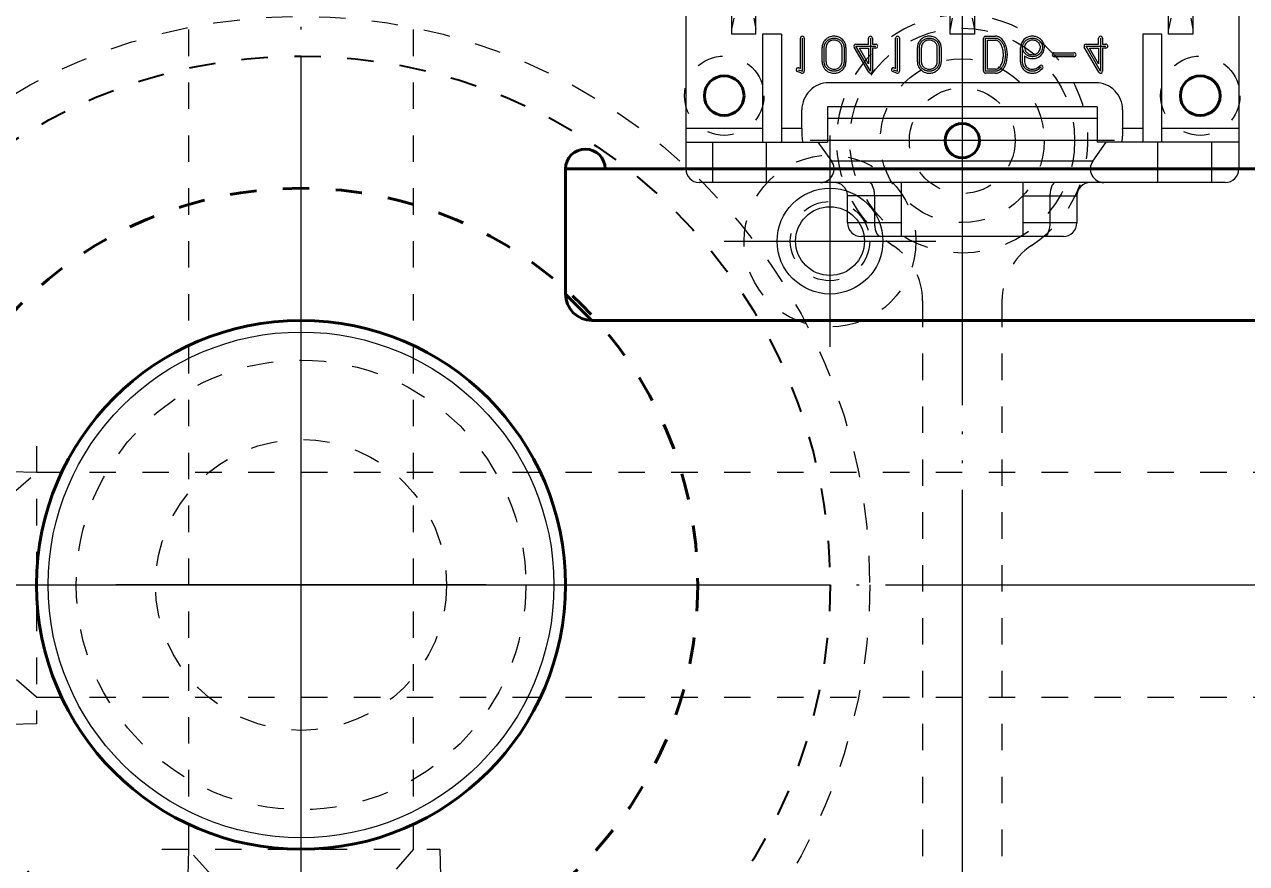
# Model space of a CAD drawing. Extents: x -178 to 604, y -587 to 345.
# Drawn here: x 344.54 to 390.75, y -100.54 to -68.81 of the extents above; entities that cross this region are included whole.
import ezdxf

# ---------------------------------------------------------------- set-up
doc = ezdxf.new("R2010")
doc.units = 0
doc.header["$MEASUREMENT"] = 0
for name, pattern in [('BORDER', [22, 20, -1, 0, -1]), ('DIVIDE', [23, 20, -1, 0, -1, 0, -1]), ('PHANTOM', [35, 30, -1, 1, -1, 1, -1]), ('STITCH', [2, 1, -1])]:
    doc.linetypes.add(name, pattern=pattern)
for name, color, linetype in [('1', 7, 'Continuous'), ('11', 7, 'Continuous'), ('12', 7, 'Continuous'), ('15', 7, 'Continuous'), ('20', 7, 'Continuous'), ('3', 7, 'Continuous'), ('4', 7, 'Continuous'), ('5', 7, 'Continuous'), ('寸法線', 7, 'Continuous')]:
    doc.layers.add(name, color=color, linetype=linetype)
doc.styles.get("Standard").update_dxf_attribs({"font": 'txt', "bigfont": 'extfont'})
doc.dimstyles.new('VELDIM1', dxfattribs={"dimtxt": 2.69875, "dimasz": 3.000166, "dimexe": 0.5, "dimexo": 0.0625, "dimgap": 0.09, "dimtad": 0, "dimdec": 3, "dimdsep": 46, "dimtxsty": 'Standard', "dimcen": 0.09, "dimdle": 2, "dimadec": 0, "dimazin": 0, "dimtfac": 1, "dimtdec": 4, "dimtofl": 0, "dimtmove": 0, "dimatfit": 3, "dimfxl": 1, "dimtolj": 1, "dimtzin": 0, "dimarcsym": 0})

# ---------------------------------------------------------------- blocks, each defined once
blk = doc.blocks.new('CLUMP82')
at = {"layer": '11', "color": 5, "linetype": 'PHANTOM', "lineweight": 5}
for p, q in [((375, -81), (375, -73)), ((371, -77), (379, -77))]:
    blk.add_line(p, q, dxfattribs=at)
at = {"layer": '11', "linetype": 'STITCH', "lineweight": 5}
blk.add_circle((375, -77), 3.25, dxfattribs=at)
at = {"layer": '11', "color": 1, "lineweight": 13}
blk.add_circle((375, -77), 2, dxfattribs=at)
blk = doc.blocks.new('CLUMP83')
at = {"layer": '11', "color": 5, "linetype": 'PHANTOM', "lineweight": 5}
for p, q in [((375, -80), (375, -74)), ((372, -77), (378, -77))]:
    blk.add_line(p, q, dxfattribs=at)
at = {"layer": '11', "color": 1, "linetype": 'STITCH', "lineweight": 13}
blk.add_circle((375, -77), 1.5, dxfattribs=at)
at = {"layer": '11', "color": 5, "lineweight": 5}
blk.add_circle((375, -77), 1.3, dxfattribs=at)
blk = doc.blocks.new('CLUMP85')
at = {"layer": '11', "color": 5, "linetype": 'PHANTOM', "lineweight": 5}
for p, q in [((355, -97), (355, -83)), ((362, -90), (348, -90))]:
    blk.add_line(p, q, dxfattribs=at)
at = {"layer": '11', "linetype": 'STITCH', "lineweight": 5}
blk.add_circle((355, -90), 8.5, dxfattribs=at)
at = {"layer": '11', "linetype": 'STITCH', "lineweight": 13}
blk.add_circle((355, -90), 5.5, dxfattribs=at)
blk = doc.blocks.new('CLUMP87')
at = {"layer": '12', "linetype": 'STITCH', "lineweight": 13}
for p, q in [((349.5, -110), (349.75, -100)), ((349.75, -100), (360.25, -100)), ((359.25, -100), (350.5, -110)), ((350.75, -100), (350.5, -110)), ((359.5, -110), (350.75, -100)), ((359.5, -110), (359.25, -100)), ((360.25, -100), (360.5, -110)), ((350.5, -110), (349.5, -110)), ((360.5, -110), (359.5, -110))]:
    blk.add_line(p, q, dxfattribs=at)
blk = doc.blocks.new('CLUMP86')
at = {"layer": '12', "linetype": 'STITCH', "lineweight": 13}
blk.add_blockref('CLUMP87', (0, 0), dxfattribs=at)
blk = doc.blocks.new('CLUMP89')
at = {"layer": '12', "linetype": 'STITCH', "lineweight": 13}
for p, q in [((335, -85.5), (335, -84.5)), ((335, -84.5), (345, -84.75)), ((345, -84.75), (345, -95.25)), ((345, -94.25), (335, -85.5)), ((345, -85.75), (335, -85.5)), ((335, -94.5), (345, -85.75)), ((335, -94.5), (345, -94.25)), ((335, -95.5), (335, -94.5)), ((345, -95.25), (335, -95.5))]:
    blk.add_line(p, q, dxfattribs=at)
blk = doc.blocks.new('CLUMP88')
at = {"layer": '12', "linetype": 'STITCH', "lineweight": 13}
blk.add_blockref('CLUMP89', (0, 0), dxfattribs=at)
blk = doc.blocks.new('CLUMP95')
at = {"layer": '3', "color": 5, "linetype": 'BORDER', "lineweight": 5}
for p, q in [((374.781, -70.241), (374.781, -70.225)), ((375.531, -70.225), (375.531, -70.241)), ((374.782, -70.256), (374.781, -70.241)), ((374.784, -70.272), (374.782, -70.256)), ((374.787, -70.289), (374.784, -70.272)), ((374.791, -70.305), (374.787, -70.289)), ((374.795, -70.321), (374.791, -70.305)), ((374.801, -70.338), (374.795, -70.321)), ((374.807, -70.354), (374.801, -70.338)), ((374.815, -70.37), (374.807, -70.354)), ((374.823, -70.386), (374.815, -70.37)), ((374.832, -70.401), (374.823, -70.386)), ((374.842, -70.417), (374.832, -70.401)), ((374.853, -70.431), (374.842, -70.417)), ((374.865, -70.446), (374.853, -70.431)), ((374.877, -70.459), (374.865, -70.446)), ((374.891, -70.472), (374.877, -70.459)), ((374.905, -70.485), (374.891, -70.472)), ((374.92, -70.497), (374.905, -70.485)), ((374.935, -70.508), (374.92, -70.497)), ((374.951, -70.518), (374.935, -70.508)), ((374.967, -70.527), (374.951, -70.518)), ((374.984, -70.536), (374.967, -70.527)), ((375.001, -70.544), (374.984, -70.536)), ((375.018, -70.55), (375.001, -70.544)), ((375.035, -70.556), (375.018, -70.55)), ((375.053, -70.561), (375.035, -70.556)), ((375.07, -70.566), (375.053, -70.561)), ((375.088, -70.569), (375.07, -70.566)), ((375.105, -70.572), (375.088, -70.569)), ((375.122, -70.574), (375.105, -70.572)), ((375.139, -70.575), (375.122, -70.574)), ((375.156, -70.575), (375.139, -70.575)), ((375.173, -70.575), (375.156, -70.575)), ((375.19, -70.574), (375.173, -70.575)), ((375.207, -70.572), (375.19, -70.574)), ((375.224, -70.569), (375.207, -70.572)), ((375.242, -70.566), (375.224, -70.569)), ((375.259, -70.561), (375.242, -70.566)), ((375.277, -70.556), (375.259, -70.561)), ((375.294, -70.55), (375.277, -70.556)), ((375.311, -70.544), (375.294, -70.55)), ((375.328, -70.536), (375.311, -70.544)), ((375.345, -70.527), (375.328, -70.536)), ((375.361, -70.518), (375.345, -70.527)), ((375.377, -70.508), (375.361, -70.518)), ((375.392, -70.497), (375.377, -70.508)), ((375.407, -70.485), (375.392, -70.497)), ((375.421, -70.472), (375.407, -70.485)), ((375.434, -70.459), (375.421, -70.472)), ((375.447, -70.446), (375.434, -70.459)), ((375.459, -70.431), (375.447, -70.446)), ((375.47, -70.417), (375.459, -70.431)), ((375.48, -70.401), (375.47, -70.417)), ((375.489, -70.386), (375.48, -70.401)), ((375.497, -70.37), (375.489, -70.386)), ((375.505, -70.354), (375.497, -70.37)), ((375.511, -70.338), (375.505, -70.354)), ((375.516, -70.321), (375.511, -70.338)), ((375.521, -70.305), (375.516, -70.321)), ((375.525, -70.289), (375.521, -70.305)), ((375.527, -70.272), (375.525, -70.289)), ((375.529, -70.256), (375.527, -70.272)), ((375.531, -70.241), (375.529, -70.256))]:
    blk.add_line(p, q, dxfattribs=at)
blk = doc.blocks.new('CLUMP96')
at = {"layer": '3', "color": 5, "linetype": 'BORDER', "lineweight": 5}
for p, q in [((374.781, -69.659), (374.782, -69.644)), ((374.781, -69.675), (374.781, -69.659)), ((374.782, -69.644), (374.784, -69.628)), ((374.784, -69.628), (374.787, -69.611)), ((374.787, -69.611), (374.791, -69.595)), ((374.791, -69.595), (374.795, -69.579)), ((374.795, -69.579), (374.801, -69.562)), ((374.801, -69.562), (374.807, -69.546)), ((374.807, -69.546), (374.815, -69.53)), ((374.815, -69.53), (374.823, -69.514)), ((374.823, -69.514), (374.832, -69.499)), ((374.832, -69.499), (374.842, -69.483)), ((374.842, -69.483), (374.853, -69.469)), ((374.853, -69.469), (374.865, -69.454)), ((374.865, -69.454), (374.877, -69.441)), ((374.877, -69.441), (374.891, -69.428)), ((374.891, -69.428), (374.905, -69.415)), ((374.905, -69.415), (374.92, -69.403)), ((374.92, -69.403), (374.935, -69.392)), ((374.935, -69.392), (374.951, -69.382)), ((374.951, -69.382), (374.967, -69.373)), ((374.967, -69.373), (374.984, -69.364)), ((374.984, -69.364), (375.001, -69.356)), ((375.001, -69.356), (375.018, -69.35)), ((375.018, -69.35), (375.035, -69.344)), ((375.035, -69.344), (375.053, -69.339)), ((375.053, -69.339), (375.07, -69.334)), ((375.07, -69.334), (375.088, -69.331)), ((375.088, -69.331), (375.105, -69.328)), ((375.105, -69.328), (375.122, -69.326)), ((375.122, -69.326), (375.139, -69.325)), ((375.139, -69.325), (375.156, -69.325)), ((375.156, -69.325), (375.173, -69.325)), ((375.173, -69.325), (375.19, -69.326)), ((375.19, -69.326), (375.207, -69.328)), ((375.207, -69.328), (375.224, -69.331)), ((375.224, -69.331), (375.242, -69.334)), ((375.242, -69.334), (375.259, -69.339)), ((375.259, -69.339), (375.277, -69.344)), ((375.277, -69.344), (375.294, -69.35)), ((375.294, -69.35), (375.311, -69.356)), ((375.311, -69.356), (375.328, -69.364)), ((375.328, -69.364), (375.345, -69.373)), ((375.345, -69.373), (375.361, -69.382)), ((375.361, -69.382), (375.377, -69.392)), ((375.377, -69.392), (375.392, -69.403)), ((375.392, -69.403), (375.407, -69.415)), ((375.407, -69.415), (375.421, -69.428)), ((375.421, -69.428), (375.434, -69.441)), ((375.434, -69.441), (375.447, -69.454)), ((375.447, -69.454), (375.459, -69.469)), ((375.459, -69.469), (375.47, -69.483)), ((375.47, -69.483), (375.48, -69.499)), ((375.48, -69.499), (375.489, -69.514)), ((375.489, -69.514), (375.497, -69.53)), ((375.497, -69.53), (375.505, -69.546)), ((375.505, -69.546), (375.511, -69.562)), ((375.511, -69.562), (375.516, -69.579)), ((375.516, -69.579), (375.521, -69.595)), ((375.521, -69.595), (375.525, -69.611)), ((375.525, -69.611), (375.527, -69.628)), ((375.527, -69.628), (375.529, -69.644)), ((375.529, -69.644), (375.531, -69.659)), ((375.531, -69.659), (375.531, -69.675))]:
    blk.add_line(p, q, dxfattribs=at)
blk = doc.blocks.new('CLUMP97')
at = {"layer": '3', "color": 5, "linetype": 'BORDER', "lineweight": 5}
for p, q in [((378.381, -69.659), (378.382, -69.644)), ((378.381, -69.675), (378.381, -69.659)), ((378.382, -69.644), (378.384, -69.628)), ((378.384, -69.628), (378.387, -69.611)), ((378.387, -69.611), (378.391, -69.595)), ((378.391, -69.595), (378.395, -69.579)), ((378.395, -69.579), (378.401, -69.562)), ((378.401, -69.562), (378.407, -69.546)), ((378.407, -69.546), (378.415, -69.53)), ((378.415, -69.53), (378.423, -69.514)), ((378.423, -69.514), (378.432, -69.499)), ((378.432, -69.499), (378.442, -69.483)), ((378.442, -69.483), (378.453, -69.469)), ((378.453, -69.469), (378.465, -69.454)), ((378.465, -69.454), (378.477, -69.441)), ((378.477, -69.441), (378.491, -69.428)), ((378.491, -69.428), (378.505, -69.415)), ((378.505, -69.415), (378.52, -69.403)), ((378.52, -69.403), (378.535, -69.392)), ((378.535, -69.392), (378.551, -69.382)), ((378.551, -69.382), (378.567, -69.373)), ((378.567, -69.373), (378.584, -69.364)), ((378.584, -69.364), (378.601, -69.356)), ((378.601, -69.356), (378.618, -69.35)), ((378.618, -69.35), (378.635, -69.344)), ((378.635, -69.344), (378.653, -69.339)), ((378.653, -69.339), (378.67, -69.334)), ((378.67, -69.334), (378.688, -69.331)), ((378.688, -69.331), (378.705, -69.328)), ((378.705, -69.328), (378.722, -69.326)), ((378.722, -69.326), (378.739, -69.325)), ((378.739, -69.325), (378.756, -69.325)), ((378.756, -69.325), (378.773, -69.325)), ((378.773, -69.325), (378.79, -69.326)), ((378.79, -69.326), (378.807, -69.328)), ((378.807, -69.328), (378.824, -69.331)), ((378.824, -69.331), (378.842, -69.334)), ((378.842, -69.334), (378.859, -69.339)), ((378.859, -69.339), (378.877, -69.344)), ((378.877, -69.344), (378.894, -69.35)), ((378.894, -69.35), (378.911, -69.356)), ((378.911, -69.356), (378.928, -69.364)), ((378.928, -69.364), (378.945, -69.373)), ((378.945, -69.373), (378.961, -69.382)), ((378.961, -69.382), (378.977, -69.392)), ((378.977, -69.392), (378.992, -69.403)), ((378.992, -69.403), (379.007, -69.415)), ((379.007, -69.415), (379.021, -69.428)), ((379.021, -69.428), (379.034, -69.441)), ((379.034, -69.441), (379.047, -69.454)), ((379.047, -69.454), (379.059, -69.469)), ((379.059, -69.469), (379.07, -69.483)), ((379.07, -69.483), (379.08, -69.499)), ((379.08, -69.499), (379.089, -69.514)), ((379.089, -69.514), (379.097, -69.53)), ((379.097, -69.53), (379.105, -69.546)), ((379.105, -69.546), (379.111, -69.562)), ((379.111, -69.562), (379.116, -69.579)), ((379.116, -69.579), (379.121, -69.595)), ((379.121, -69.595), (379.125, -69.611)), ((379.125, -69.611), (379.127, -69.628)), ((379.127, -69.628), (379.129, -69.644)), ((379.129, -69.644), (379.131, -69.659)), ((379.131, -69.659), (379.131, -69.675))]:
    blk.add_line(p, q, dxfattribs=at)
blk = doc.blocks.new('CLUMP98')
at = {"layer": '3', "color": 5, "linetype": 'BORDER', "lineweight": 5}
for p, q in [((378.381, -70.241), (378.381, -70.225)), ((379.131, -70.225), (379.131, -70.241)), ((378.382, -70.256), (378.381, -70.241)), ((378.384, -70.272), (378.382, -70.256)), ((378.387, -70.289), (378.384, -70.272)), ((378.391, -70.305), (378.387, -70.289)), ((378.395, -70.321), (378.391, -70.305)), ((378.401, -70.338), (378.395, -70.321)), ((378.407, -70.354), (378.401, -70.338)), ((378.415, -70.37), (378.407, -70.354)), ((378.423, -70.386), (378.415, -70.37)), ((378.432, -70.401), (378.423, -70.386)), ((378.442, -70.417), (378.432, -70.401)), ((378.453, -70.431), (378.442, -70.417)), ((378.465, -70.446), (378.453, -70.431)), ((378.477, -70.459), (378.465, -70.446)), ((378.491, -70.472), (378.477, -70.459)), ((378.505, -70.485), (378.491, -70.472)), ((378.52, -70.497), (378.505, -70.485)), ((378.535, -70.508), (378.52, -70.497)), ((378.551, -70.518), (378.535, -70.508)), ((378.567, -70.527), (378.551, -70.518)), ((378.584, -70.536), (378.567, -70.527)), ((378.601, -70.544), (378.584, -70.536)), ((378.618, -70.55), (378.601, -70.544)), ((378.635, -70.556), (378.618, -70.55)), ((378.653, -70.561), (378.635, -70.556)), ((378.67, -70.566), (378.653, -70.561)), ((378.688, -70.569), (378.67, -70.566)), ((378.705, -70.572), (378.688, -70.569)), ((378.722, -70.574), (378.705, -70.572)), ((378.739, -70.575), (378.722, -70.574)), ((378.756, -70.575), (378.739, -70.575)), ((378.773, -70.575), (378.756, -70.575)), ((378.79, -70.574), (378.773, -70.575)), ((378.807, -70.572), (378.79, -70.574)), ((378.824, -70.569), (378.807, -70.572)), ((378.842, -70.566), (378.824, -70.569)), ((378.859, -70.561), (378.842, -70.566)), ((378.877, -70.556), (378.859, -70.561)), ((378.894, -70.55), (378.877, -70.556)), ((378.911, -70.544), (378.894, -70.55)), ((378.928, -70.536), (378.911, -70.544)), ((378.945, -70.527), (378.928, -70.536)), ((378.961, -70.518), (378.945, -70.527)), ((378.977, -70.508), (378.961, -70.518)), ((378.992, -70.497), (378.977, -70.508)), ((379.007, -70.485), (378.992, -70.497)), ((379.021, -70.472), (379.007, -70.485)), ((379.034, -70.459), (379.021, -70.472)), ((379.047, -70.446), (379.034, -70.459)), ((379.059, -70.431), (379.047, -70.446)), ((379.07, -70.417), (379.059, -70.431)), ((379.08, -70.401), (379.07, -70.417)), ((379.089, -70.386), (379.08, -70.401)), ((379.097, -70.37), (379.089, -70.386)), ((379.105, -70.354), (379.097, -70.37)), ((379.111, -70.338), (379.105, -70.354)), ((379.116, -70.321), (379.111, -70.338)), ((379.121, -70.305), (379.116, -70.321)), ((379.125, -70.289), (379.121, -70.305)), ((379.127, -70.272), (379.125, -70.289)), ((379.129, -70.256), (379.127, -70.272)), ((379.131, -70.241), (379.129, -70.256))]:
    blk.add_line(p, q, dxfattribs=at)
blk = doc.blocks.new('CLUMP94')
at = {"layer": '3', "lineweight": 5}
for p, q in [((373.879, -70.468), (373.879, -69.325)), ((374.029, -69.325), (374.029, -70.575)), ((374.704, -70.225), (374.704, -69.675)), ((374.854, -70.225), (374.854, -69.675)), ((375.454, -70.225), (375.454, -69.675)), ((375.604, -69.675), (375.604, -70.225)), ((376.464, -70.613), (375.914, -69.663)), ((375.979, -69.55), (376.454, -69.55)), ((376.109, -69.7), (376.454, -69.7)), ((376.454, -70.296), (376.109, -69.7)), ((376.454, -69.55), (376.454, -69.325)), ((376.454, -69.7), (376.454, -70.296)), ((376.604, -69.325), (376.604, -69.55)), ((376.604, -69.55), (376.729, -69.55)), ((376.604, -69.7), (376.604, -70.575)), ((376.729, -69.7), (376.604, -69.7)), ((377.479, -70.468), (377.479, -69.325)), ((377.629, -69.325), (377.629, -70.575)), ((378.304, -70.225), (378.304, -69.675)), ((378.454, -70.225), (378.454, -69.675)), ((379.054, -70.225), (379.054, -69.675)), ((379.204, -69.675), (379.204, -70.225)), ((373.928, -70.645), (373.768, -70.587)), ((373.819, -70.446), (373.879, -70.468)), ((377.528, -70.645), (377.368, -70.587)), ((377.419, -70.446), (377.479, -70.468))]:
    blk.add_line(p, q, dxfattribs=at)
at = {"layer": '3', "color": 5, "linetype": 'BORDER', "lineweight": 5}
for p, q in [((373.954, -70.575), (373.954, -69.325)), ((374.781, -70.225), (374.781, -69.675)), ((375.531, -69.675), (375.531, -70.225)), ((375.979, -69.625), (376.729, -69.625)), ((376.529, -70.575), (375.979, -69.625)), ((376.529, -69.325), (376.529, -70.575)), ((377.554, -70.575), (377.554, -69.325)), ((378.381, -70.225), (378.381, -69.675)), ((379.131, -69.675), (379.131, -70.225)), ((373.794, -70.517), (373.954, -70.575)), ((377.394, -70.517), (377.554, -70.575))]:
    blk.add_line(p, q, dxfattribs=at)
at = {"layer": '3', "lineweight": 5}
for centre, radius, start, end in [((373.954, -69.325), 0.075, 0, 180), ((375.151, -69.715), 0.465, 106.0644, 123.5308), ((375.154, -69.725), 0.475, 89.1232, 106.0639), ((375.154, -69.724), 0.474, 72.1857, 89.1232), ((375.158, -69.709), 0.459, 45.4853, 72.1859), ((376.529, -69.325), 0.075, 0, 180), ((377.554, -69.325), 0.075, 0, 180), ((378.751, -69.715), 0.465, 106.0644, 123.5308), ((378.754, -69.725), 0.475, 89.1232, 106.0639), ((378.754, -69.724), 0.474, 72.1857, 89.1232), ((378.758, -69.709), 0.459, 45.4853, 72.1859), ((375.105, -69.675), 0.402, 160.5815, 180), ((375.122, -69.681), 0.42, 141.5739, 160.5815), ((375.135, -69.691), 0.436, 123.5308, 141.5743), ((375.106, -69.675), 0.252, 160.4411, 180), ((375.122, -69.681), 0.27, 141.5357, 160.4411), ((375.135, -69.691), 0.286, 123.5108, 141.5362), ((375.151, -69.715), 0.315, 106.338, 123.5108), ((375.15, -69.714), 0.313, 93.5822, 106.3381), ((375.152, -69.737), 0.337, 81.2845, 93.5822), ((375.153, -69.733), 0.332, 68.8105, 81.2844), ((375.166, -69.699), 0.296, 55.5965, 68.8105), ((375.171, -69.691), 0.287, 28.6834, 55.5965), ((375.201, -69.675), 0.253, 359.9999, 28.6834), ((375.189, -69.679), 0.415, 17.401, 45.4853), ((375.198, -69.676), 0.406, 8.7159, 17.4012), ((375.202, -69.675), 0.402, 359.9996, 8.7159), ((375.979, -69.625), 0.075, 90, 210.0686), ((376.729, -69.625), 0.075, 270, 90), ((378.705, -69.675), 0.402, 160.5815, 180), ((378.722, -69.681), 0.42, 141.5739, 160.5815), ((378.735, -69.691), 0.436, 123.5308, 141.5743), ((378.706, -69.675), 0.252, 160.4411, 180), ((378.722, -69.681), 0.27, 141.5357, 160.4411), ((378.735, -69.691), 0.286, 123.5108, 141.5362), ((378.751, -69.715), 0.315, 106.338, 123.5108), ((378.75, -69.714), 0.313, 93.5822, 106.3381), ((378.752, -69.737), 0.337, 81.2845, 93.5822), ((378.753, -69.733), 0.332, 68.8105, 81.2844), ((378.766, -69.699), 0.296, 55.5965, 68.8105), ((378.771, -69.691), 0.287, 28.6834, 55.5965), ((378.801, -69.675), 0.253, 359.9999, 28.6834), ((378.789, -69.679), 0.415, 17.401, 45.4853), ((378.798, -69.676), 0.406, 8.7159, 17.4012), ((378.802, -69.675), 0.402, 359.9996, 8.7159), ((375.105, -70.225), 0.402, 179.9999, 188.7313), ((375.106, -70.225), 0.253, 179.9999, 208.6834), ((375.202, -70.225), 0.252, 340.4366, 0), ((375.202, -70.225), 0.402, 340.5799, 0), ((378.705, -70.225), 0.402, 179.9999, 188.7313), ((378.706, -70.225), 0.253, 179.9999, 208.6834), ((378.802, -70.225), 0.252, 340.4366, 0), ((378.802, -70.225), 0.402, 340.5799, 0), ((373.794, -70.517), 0.075, 70, 250), ((373.954, -70.575), 0.075, 250, 0), ((375.109, -70.224), 0.406, 188.7313, 197.4012), ((375.119, -70.221), 0.415, 197.401, 225.4852), ((375.149, -70.191), 0.459, 225.4852, 252.1859), ((375.136, -70.209), 0.287, 208.6834, 235.5965), ((375.142, -70.201), 0.296, 235.5966, 248.8105), ((375.153, -70.176), 0.474, 252.1858, 269.1241), ((375.155, -70.167), 0.332, 248.8105, 261.2844), ((375.155, -70.163), 0.337, 261.2844, 273.5846), ((375.153, -70.175), 0.475, 269.1241, 286.0639), ((375.157, -70.186), 0.313, 273.5846, 286.3381), ((375.156, -70.185), 0.315, 286.339, 303.5118), ((375.156, -70.185), 0.465, 286.0634, 303.5313), ((375.172, -70.209), 0.286, 303.5118, 321.5362), ((375.185, -70.219), 0.27, 321.5365, 340.4366), ((375.172, -70.209), 0.436, 303.5313, 321.5743), ((375.185, -70.219), 0.42, 321.5747, 340.5799), ((376.529, -70.575), 0.075, 210.0686, 0), ((377.394, -70.517), 0.075, 70, 250), ((377.554, -70.575), 0.075, 250, 0), ((378.709, -70.224), 0.406, 188.7313, 197.4012), ((378.719, -70.221), 0.415, 197.401, 225.4852), ((378.749, -70.191), 0.459, 225.4852, 252.1859), ((378.736, -70.209), 0.287, 208.6834, 235.5965), ((378.742, -70.201), 0.296, 235.5966, 248.8105), ((378.753, -70.176), 0.474, 252.1858, 269.1241), ((378.755, -70.167), 0.332, 248.8105, 261.2844), ((378.755, -70.163), 0.337, 261.2844, 273.5846), ((378.753, -70.175), 0.475, 269.1241, 286.0639), ((378.757, -70.186), 0.313, 273.5846, 286.3381), ((378.756, -70.185), 0.315, 286.339, 303.5118), ((378.756, -70.185), 0.465, 286.0634, 303.5313), ((378.772, -70.209), 0.286, 303.5118, 321.5362), ((378.785, -70.219), 0.27, 321.5365, 340.4366), ((378.772, -70.209), 0.436, 303.5313, 321.5743), ((378.785, -70.219), 0.42, 321.5747, 340.5799)]:
    blk.add_arc(centre, radius, start, end, dxfattribs=at)
at = {"layer": '3', "color": 5, "linetype": 'BORDER', "lineweight": 5}
for name in ['CLUMP96', 'CLUMP97', 'CLUMP95', 'CLUMP98']:
    blk.add_blockref(name, (0, 0), dxfattribs=at)
blk = doc.blocks.new('*D865')
at = {"color": 0}
for p, q in [((297.167, -134), (271.587, -134)), ((324.333, -134), (297.167, -134)), ((351.5, -134), (324.333, -134))]:
    blk.add_line(p, q, dxfattribs=at)
blk.add_text('134', height=2.6987, dxfattribs=at).set_placement((265.183, -135.111))
blk = doc.blocks.new('CLUMP489')
at = {"layer": '3', "color": 5, "linetype": 'BORDER', "lineweight": 5}
for p, q in [((381.256, -69.325), (381.273, -69.326)), ((381.273, -69.326), (381.29, -69.328)), ((381.29, -69.328), (381.307, -69.331)), ((381.307, -69.331), (381.324, -69.335)), ((381.324, -69.335), (381.342, -69.342)), ((381.342, -69.342), (381.359, -69.349)), ((381.359, -69.349), (381.377, -69.358)), ((381.377, -69.358), (381.394, -69.369)), ((381.394, -69.369), (381.411, -69.381)), ((381.411, -69.381), (381.428, -69.395)), ((381.428, -69.395), (381.445, -69.41)), ((381.445, -69.41), (381.461, -69.427)), ((381.461, -69.427), (381.477, -69.445)), ((381.477, -69.445), (381.492, -69.465)), ((381.492, -69.465), (381.507, -69.486)), ((381.507, -69.486), (381.521, -69.508)), ((381.521, -69.508), (381.534, -69.532)), ((381.534, -69.532), (381.547, -69.556)), ((381.547, -69.556), (381.559, -69.582)), ((381.559, -69.582), (381.57, -69.608)), ((381.57, -69.608), (381.58, -69.635)), ((381.58, -69.635), (381.589, -69.663)), ((381.589, -69.663), (381.597, -69.691)), ((381.597, -69.691), (381.605, -69.72)), ((381.605, -69.72), (381.611, -69.749)), ((381.611, -69.749), (381.616, -69.778)), ((381.597, -70.209), (381.589, -70.237)), ((381.605, -70.18), (381.597, -70.209)), ((381.611, -70.151), (381.605, -70.18)), ((381.616, -70.122), (381.611, -70.151)), ((381.616, -69.778), (381.621, -69.807)), ((381.621, -70.093), (381.616, -70.122)), ((381.621, -69.807), (381.625, -69.836)), ((381.625, -70.064), (381.621, -70.093)), ((381.625, -69.836), (381.627, -69.865)), ((381.627, -70.035), (381.625, -70.064)), ((381.627, -69.865), (381.629, -69.894)), ((381.629, -70.006), (381.627, -70.035)), ((381.629, -69.894), (381.63, -69.922)), ((381.63, -69.978), (381.629, -70.006)), ((381.63, -69.922), (381.631, -69.95)), ((381.631, -69.95), (381.63, -69.978)), ((381.273, -70.574), (381.256, -70.575)), ((381.29, -70.572), (381.273, -70.574)), ((381.307, -70.569), (381.29, -70.572)), ((381.324, -70.565), (381.307, -70.569)), ((381.342, -70.558), (381.324, -70.565)), ((381.359, -70.551), (381.342, -70.558)), ((381.377, -70.542), (381.359, -70.551)), ((381.394, -70.531), (381.377, -70.542)), ((381.411, -70.519), (381.394, -70.531)), ((381.428, -70.505), (381.411, -70.519)), ((381.445, -70.49), (381.428, -70.505)), ((381.461, -70.473), (381.445, -70.49)), ((381.477, -70.455), (381.461, -70.473)), ((381.492, -70.435), (381.477, -70.455)), ((381.507, -70.414), (381.492, -70.435)), ((381.521, -70.392), (381.507, -70.414)), ((381.534, -70.368), (381.521, -70.392)), ((381.547, -70.344), (381.534, -70.368)), ((381.559, -70.318), (381.547, -70.344)), ((381.57, -70.292), (381.559, -70.318)), ((381.58, -70.265), (381.57, -70.292)), ((381.589, -70.237), (381.58, -70.265))]:
    blk.add_line(p, q, dxfattribs=at)
blk = doc.blocks.new('CLUMP490')
at = {"layer": '3', "color": 5, "linetype": 'BORDER', "lineweight": 5}
for p, q in [((382.281, -70.237), (382.281, -70.225)), ((382.282, -70.249), (382.281, -70.237)), ((382.283, -70.261), (382.282, -70.249)), ((382.284, -70.273), (382.283, -70.261)), ((382.286, -70.285), (382.284, -70.273)), ((382.289, -70.297), (382.286, -70.285)), ((382.292, -70.31), (382.289, -70.297)), ((382.295, -70.322), (382.292, -70.31)), ((382.299, -70.334), (382.295, -70.322)), ((382.304, -70.346), (382.299, -70.334)), ((382.309, -70.358), (382.304, -70.346)), ((382.314, -70.369), (382.309, -70.358)), ((382.32, -70.381), (382.314, -70.369)), ((382.326, -70.392), (382.32, -70.381)), ((382.333, -70.403), (382.326, -70.392)), ((382.34, -70.414), (382.333, -70.403)), ((382.348, -70.425), (382.34, -70.414)), ((382.356, -70.435), (382.348, -70.425)), ((382.365, -70.446), (382.356, -70.435)), ((382.374, -70.455), (382.365, -70.446)), ((382.383, -70.465), (382.374, -70.455)), ((382.392, -70.474), (382.383, -70.465)), ((382.402, -70.483), (382.392, -70.474)), ((382.412, -70.491), (382.402, -70.483)), ((382.423, -70.499), (382.412, -70.491)), ((382.433, -70.507), (382.423, -70.499)), ((382.444, -70.514), (382.433, -70.507)), ((382.455, -70.521), (382.444, -70.514)), ((382.466, -70.527), (382.455, -70.521)), ((382.478, -70.533), (382.466, -70.527)), ((382.489, -70.538), (382.478, -70.533)), ((382.5, -70.544), (382.489, -70.538)), ((382.512, -70.548), (382.5, -70.544)), ((382.524, -70.553), (382.512, -70.548)), ((382.536, -70.557), (382.524, -70.553)), ((382.549, -70.56), (382.536, -70.557)), ((382.561, -70.564), (382.549, -70.56)), ((382.574, -70.567), (382.561, -70.564)), ((382.588, -70.569), (382.574, -70.567)), ((382.601, -70.571), (382.588, -70.569)), ((382.614, -70.573), (382.601, -70.571)), ((382.628, -70.574), (382.614, -70.573)), ((382.641, -70.575), (382.628, -70.574)), ((382.655, -70.575), (382.641, -70.575)), ((382.669, -70.575), (382.655, -70.575)), ((382.682, -70.574), (382.669, -70.575)), ((382.696, -70.573), (382.682, -70.574)), ((382.71, -70.571), (382.696, -70.573)), ((382.723, -70.569), (382.71, -70.571)), ((382.737, -70.567), (382.723, -70.569)), ((382.75, -70.564), (382.737, -70.567)), ((382.763, -70.56), (382.75, -70.564)), ((382.777, -70.556), (382.763, -70.56)), ((382.789, -70.552), (382.777, -70.556)), ((382.802, -70.547), (382.789, -70.552)), ((382.814, -70.542), (382.802, -70.547)), ((382.826, -70.537), (382.814, -70.542)), ((382.838, -70.531), (382.826, -70.537)), ((382.85, -70.525), (382.838, -70.531)), ((382.861, -70.518), (382.85, -70.525)), ((382.872, -70.511), (382.861, -70.518)), ((382.882, -70.504), (382.872, -70.511)), ((382.892, -70.497), (382.882, -70.504)), ((382.902, -70.489), (382.892, -70.497))]:
    blk.add_line(p, q, dxfattribs=at)
blk = doc.blocks.new('CLUMP491')
at = {"layer": '3', "color": 5, "linetype": 'BORDER', "lineweight": 5}
for p, q in [((382.281, -69.659), (382.282, -69.644)), ((382.281, -69.675), (382.281, -69.659)), ((382.282, -69.644), (382.284, -69.628)), ((382.284, -69.628), (382.287, -69.611)), ((382.287, -69.611), (382.291, -69.595)), ((382.291, -69.595), (382.295, -69.579)), ((382.295, -69.579), (382.301, -69.562)), ((382.301, -69.562), (382.307, -69.546)), ((382.307, -69.546), (382.315, -69.53)), ((382.315, -69.53), (382.323, -69.514)), ((382.323, -69.514), (382.332, -69.499)), ((382.332, -69.499), (382.342, -69.483)), ((382.342, -69.483), (382.353, -69.469)), ((382.353, -69.469), (382.365, -69.454)), ((382.365, -69.454), (382.377, -69.441)), ((382.377, -69.441), (382.391, -69.428)), ((382.391, -69.428), (382.405, -69.415)), ((382.405, -69.415), (382.419, -69.403)), ((382.419, -69.403), (382.435, -69.392)), ((382.435, -69.392), (382.451, -69.382)), ((382.451, -69.382), (382.467, -69.373)), ((382.467, -69.373), (382.484, -69.364)), ((382.484, -69.364), (382.501, -69.356)), ((382.501, -69.356), (382.518, -69.35)), ((382.518, -69.35), (382.535, -69.344)), ((382.535, -69.344), (382.553, -69.339)), ((382.553, -69.339), (382.57, -69.334)), ((382.57, -69.334), (382.588, -69.331)), ((382.588, -69.331), (382.605, -69.328)), ((382.605, -69.328), (382.622, -69.326)), ((382.622, -69.326), (382.639, -69.325)), ((382.639, -69.325), (382.656, -69.325)), ((382.656, -69.325), (382.673, -69.325)), ((382.673, -69.325), (382.69, -69.326)), ((382.69, -69.326), (382.707, -69.328)), ((382.707, -69.328), (382.724, -69.331)), ((382.724, -69.331), (382.742, -69.334)), ((382.742, -69.334), (382.759, -69.339)), ((382.759, -69.339), (382.777, -69.344)), ((382.777, -69.344), (382.794, -69.35)), ((382.794, -69.35), (382.811, -69.356)), ((382.811, -69.356), (382.828, -69.364)), ((382.828, -69.364), (382.845, -69.373)), ((382.845, -69.373), (382.861, -69.382)), ((382.861, -69.382), (382.877, -69.392)), ((382.877, -69.392), (382.892, -69.403)), ((382.892, -69.403), (382.907, -69.415)), ((382.907, -69.415), (382.921, -69.428)), ((382.921, -69.428), (382.934, -69.441)), ((382.934, -69.441), (382.947, -69.454)), ((382.947, -69.454), (382.959, -69.469)), ((382.959, -69.469), (382.97, -69.483)), ((382.97, -69.483), (382.98, -69.499)), ((382.98, -69.499), (382.989, -69.514)), ((382.989, -69.514), (382.997, -69.53)), ((382.997, -69.53), (383.005, -69.546)), ((383.005, -69.546), (383.011, -69.562)), ((383.011, -69.562), (383.016, -69.579)), ((383.016, -69.579), (383.021, -69.595)), ((383.021, -69.595), (383.025, -69.611)), ((383.025, -69.611), (383.027, -69.628)), ((383.027, -69.628), (383.029, -69.644)), ((383.029, -69.644), (383.03, -69.659)), ((383.03, -69.659), (383.031, -69.675))]:
    blk.add_line(p, q, dxfattribs=at)
blk = doc.blocks.new('CLUMP492')
at = {"layer": '3', "color": 5, "linetype": 'BORDER', "lineweight": 5}
for p, q in [((382.281, -69.691), (382.281, -69.675)), ((382.282, -69.706), (382.281, -69.691)), ((382.284, -69.722), (382.282, -69.706)), ((382.287, -69.739), (382.284, -69.722)), ((382.291, -69.755), (382.287, -69.739)), ((382.295, -69.771), (382.291, -69.755)), ((382.301, -69.788), (382.295, -69.771)), ((383.016, -69.771), (383.011, -69.788)), ((383.021, -69.755), (383.016, -69.771)), ((383.025, -69.739), (383.021, -69.755)), ((383.027, -69.722), (383.025, -69.739)), ((383.029, -69.706), (383.027, -69.722)), ((383.03, -69.691), (383.029, -69.706)), ((383.031, -69.675), (383.03, -69.691)), ((382.307, -69.804), (382.301, -69.788)), ((382.315, -69.82), (382.307, -69.804)), ((382.323, -69.836), (382.315, -69.82)), ((382.332, -69.851), (382.323, -69.836)), ((382.342, -69.867), (382.332, -69.851)), ((382.353, -69.881), (382.342, -69.867)), ((382.365, -69.896), (382.353, -69.881)), ((382.377, -69.909), (382.365, -69.896)), ((382.391, -69.922), (382.377, -69.909)), ((382.405, -69.935), (382.391, -69.922)), ((382.419, -69.947), (382.405, -69.935)), ((382.435, -69.958), (382.419, -69.947)), ((382.451, -69.968), (382.435, -69.958)), ((382.467, -69.977), (382.451, -69.968)), ((382.484, -69.986), (382.467, -69.977)), ((382.501, -69.994), (382.484, -69.986)), ((382.518, -70), (382.501, -69.994)), ((382.535, -70.006), (382.518, -70)), ((382.553, -70.011), (382.535, -70.006)), ((382.57, -70.016), (382.553, -70.011)), ((382.588, -70.019), (382.57, -70.016)), ((382.605, -70.022), (382.588, -70.019)), ((382.622, -70.024), (382.605, -70.022)), ((382.639, -70.025), (382.622, -70.024)), ((382.656, -70.025), (382.639, -70.025)), ((382.673, -70.025), (382.656, -70.025)), ((382.69, -70.024), (382.673, -70.025)), ((382.707, -70.022), (382.69, -70.024)), ((382.724, -70.019), (382.707, -70.022)), ((382.742, -70.016), (382.724, -70.019)), ((382.759, -70.011), (382.742, -70.016)), ((382.777, -70.006), (382.759, -70.011)), ((382.794, -70), (382.777, -70.006)), ((382.811, -69.994), (382.794, -70)), ((382.828, -69.986), (382.811, -69.994)), ((382.845, -69.977), (382.828, -69.986)), ((382.861, -69.968), (382.845, -69.977)), ((382.877, -69.958), (382.861, -69.968)), ((382.892, -69.947), (382.877, -69.958)), ((382.907, -69.935), (382.892, -69.947)), ((382.921, -69.922), (382.907, -69.935)), ((382.934, -69.909), (382.921, -69.922)), ((382.947, -69.896), (382.934, -69.909)), ((382.959, -69.881), (382.947, -69.896)), ((382.97, -69.867), (382.959, -69.881)), ((382.98, -69.851), (382.97, -69.867)), ((382.989, -69.836), (382.98, -69.851)), ((382.997, -69.82), (382.989, -69.836)), ((383.005, -69.804), (382.997, -69.82)), ((383.011, -69.788), (383.005, -69.804))]:
    blk.add_line(p, q, dxfattribs=at)
blk = doc.blocks.new('CLUMP488')
at = {"layer": '3', "lineweight": 5}
for p, q in [((380.881, -69.25), (381.256, -69.25)), ((380.806, -70.575), (380.806, -69.325)), ((380.956, -69.4), (381.256, -69.4)), ((380.956, -70.5), (380.956, -69.4)), ((382.206, -70.225), (382.206, -69.675)), ((382.356, -69.992), (382.356, -70.225)), ((383.481, -69.875), (384.231, -69.875)), ((384.231, -70.025), (383.481, -70.025)), ((381.256, -70.65), (380.881, -70.65)), ((381.256, -70.5), (380.956, -70.5)), ((382.855, -70.431), (382.934, -70.367)), ((383.028, -70.483), (382.949, -70.547))]:
    blk.add_line(p, q, dxfattribs=at)
at = {"layer": '3', "color": 5, "linetype": 'BORDER', "lineweight": 5}
for p, q in [((380.881, -69.325), (381.256, -69.325)), ((380.881, -70.575), (380.881, -69.325)), ((382.281, -70.225), (382.281, -69.675)), ((383.481, -69.95), (384.231, -69.95)), ((381.256, -70.575), (380.881, -70.575)), ((382.981, -70.425), (382.902, -70.489))]:
    blk.add_line(p, q, dxfattribs=at)
at = {"layer": '3', "lineweight": 5}
for centre, radius, start, end in [((380.881, -69.325), 0.075, 90, 180), ((381.256, -69.551), 0.301, 69.75, 90), ((381.23, -69.622), 0.377, 51.6805, 69.75), ((382.649, -69.704), 0.453, 108.6568, 143.2278), ((382.656, -69.723), 0.473, 92.2367, 108.6567), ((382.656, -69.726), 0.476, 76.8147, 92.2367), ((382.658, -69.718), 0.468, 59.5001, 76.8149), ((381.256, -69.552), 0.152, 68.3661, 90), ((381.226, -69.627), 0.233, 50.9021, 68.3661), ((381.18, -69.684), 0.306, 40.2444, 50.9017), ((381.065, -69.781), 0.457, 31.5297, 40.2444), ((380.954, -69.849), 0.587, 17.9652, 31.5299), ((381.186, -69.678), 0.448, 41.0999, 51.6806), ((380.668, -69.942), 0.888, 6.9458, 17.9652), ((381.073, -69.776), 0.597, 31.9451, 41.0999), ((380.998, -69.823), 0.686, 24.5374, 31.9441), ((380.84, -69.895), 0.859, 17.9193, 24.5374), ((380.725, -69.932), 0.98, 6.785, 17.9192), ((382.61, -69.675), 0.405, 143.2278, 180.0005), ((382.608, -69.675), 0.252, 162.7676, 180.0005), ((382.608, -69.675), 0.252, 180, 205.6578), ((382.621, -69.679), 0.266, 146.1147, 162.7676), ((382.624, -69.681), 0.269, 133.616, 146.1135), ((382.65, -69.708), 0.307, 121.9499, 133.616), ((382.655, -69.717), 0.317, 110.4283, 121.9511), ((382.654, -69.713), 0.313, 99.193, 110.4283), ((382.654, -69.717), 0.317, 87.7473, 99.1915), ((382.654, -69.735), 0.334, 76.6905, 87.7473), ((382.655, -69.729), 0.329, 65.4057, 76.6919), ((382.67, -69.697), 0.293, 53.497, 65.4057), ((382.675, -69.69), 0.284, 27.5046, 53.4965), ((382.672, -69.694), 0.44, 41.7648, 59.5001), ((382.688, -69.67), 0.269, 322.6736, 340.9789), ((382.703, -69.675), 0.253, 0, 27.5046), ((382.704, -69.675), 0.252, 340.9789, 359.9997), ((382.685, -69.682), 0.423, 21.0601, 41.7646), ((382.703, -69.675), 0.403, 328.6731, 359.9999), ((382.704, -69.675), 0.402, 0, 21.0601), ((380.755, -69.978), 0.798, 340.5041, 346.5046), ((380.658, -69.955), 0.898, 346.5046, 356.9114), ((380.591, -69.951), 0.965, 356.9114, 6.9457), ((380.89, -70.021), 0.807, 332.4922, 345.3223), ((380.624, -69.952), 1.081, 345.3223, 356.401), ((380.58, -69.949), 1.126, 356.4009, 6.785), ((382.608, -70.225), 0.403, 179.9998, 207.6497), ((382.647, -69.647), 0.452, 229.8176, 248.7715), ((382.608, -70.225), 0.252, 179.9994, 201.1371), ((382.634, -69.663), 0.281, 205.6578, 230.0584), ((382.639, -69.656), 0.289, 230.0583, 242.038), ((382.656, -69.625), 0.475, 248.7715, 267.3887), ((382.656, -69.624), 0.326, 242.038, 253.3615), ((382.658, -69.618), 0.332, 253.3616, 264.414), ((382.657, -69.633), 0.317, 264.414, 275.8203), ((382.656, -69.623), 0.477, 267.3891, 282.9318), ((382.657, -69.635), 0.315, 275.8201, 287.1442), ((382.655, -69.629), 0.321, 287.1442, 298.5847), ((382.659, -69.636), 0.464, 282.9318, 298.9151), ((382.66, -69.638), 0.312, 298.5851, 310.2124), ((382.685, -69.667), 0.273, 310.2124, 322.6737), ((382.669, -69.655), 0.442, 298.9151, 328.6731), ((383.481, -69.95), 0.075, 90, 270), ((384.231, -69.95), 0.075, 270, 90), ((380.881, -70.575), 0.075, 180, 270), ((381.256, -70.349), 0.151, 270.0008, 285.8955), ((381.256, -70.349), 0.301, 270.0005, 293.9433), ((381.244, -70.307), 0.194, 285.8955, 299.8905), ((381.225, -70.274), 0.233, 299.8904, 308.6943), ((381.174, -70.21), 0.314, 308.6943, 316.2687), ((381.212, -70.25), 0.409, 293.9433, 314.4351), ((381.129, -70.167), 0.377, 316.2694, 325.8366), ((380.989, -70.072), 0.546, 325.8366, 333.7784), ((380.908, -70.033), 0.635, 333.7781, 340.5041), ((381.145, -70.182), 0.505, 314.4351, 324.1044), ((381.011, -70.085), 0.671, 324.1044, 332.4926), ((382.637, -70.21), 0.435, 207.6497, 234.2329), ((382.627, -70.218), 0.272, 201.1371, 221.4683), ((382.65, -70.192), 0.457, 234.2328, 253.1126), ((382.641, -70.206), 0.291, 221.469, 241.0107), ((382.655, -70.18), 0.32, 241.0107, 259.6289), ((382.656, -70.173), 0.477, 253.1126, 271.5952), ((382.654, -70.185), 0.315, 259.6277, 271.9612), ((382.653, -70.164), 0.336, 271.9612, 283.8935), ((382.656, -70.174), 0.476, 271.5951, 290.1089), ((382.655, -70.17), 0.33, 283.8945, 296.0792), ((382.672, -70.206), 0.289, 296.0792, 309.0836), ((382.664, -70.196), 0.453, 290.1089, 309.0837), ((382.981, -70.425), 0.075, 309.0846, 129.0846)]:
    blk.add_arc(centre, radius, start, end, dxfattribs=at)
at = {"layer": '3', "color": 5, "linetype": 'BORDER', "lineweight": 5}
for name in ['CLUMP489', 'CLUMP491', 'CLUMP492', 'CLUMP490']:
    blk.add_blockref(name, (0, 0), dxfattribs=at)
blk = doc.blocks.new('CLUMP493')
at = {"layer": '3', "lineweight": 5}
for p, q in [((385.166, -70.613), (384.616, -69.663)), ((384.681, -69.55), (385.156, -69.55)), ((385.156, -70.296), (384.811, -69.7)), ((384.811, -69.7), (385.156, -69.7)), ((385.156, -69.55), (385.156, -69.325)), ((385.156, -69.7), (385.156, -70.296)), ((385.306, -69.325), (385.306, -69.55)), ((385.306, -69.55), (385.431, -69.55)), ((385.306, -69.7), (385.306, -70.575)), ((385.431, -69.7), (385.306, -69.7))]:
    blk.add_line(p, q, dxfattribs=at)
at = {"layer": '3', "color": 5, "linetype": 'BORDER', "lineweight": 5}
for p, q in [((385.231, -70.575), (384.681, -69.625)), ((384.681, -69.625), (385.431, -69.625)), ((385.231, -69.325), (385.231, -70.575))]:
    blk.add_line(p, q, dxfattribs=at)
at = {"layer": '3', "lineweight": 5}
for centre, start, end in [((385.231, -69.325), 0, 180), ((384.681, -69.625), 90, 210.0686), ((385.431, -69.625), 270, 90), ((385.231, -70.575), 210.0686, 0)]:
    blk.add_arc(centre, 0.075, start, end, dxfattribs=at)
blk = doc.blocks.new('CLUMP507')
at = {"layer": '3', "lineweight": 13}
for p, q in [((390.455, -31.33), (390.455, -74.272)), ((369.545, -36.94), (369.545, -74.272)), ((371.279, -59.661), (371.279, -69.172)), ((372.197, -69.172), (372.197, -59.661)), ((379.541, -69.172), (379.541, -59.661)), ((380.459, -59.661), (380.459, -69.172)), ((387.803, -69.172), (387.803, -59.661)), ((388.721, -59.661), (388.721, -69.172)), ((371.362, -68.574), (371.279, -68.981)), ((372.114, -68.574), (372.197, -68.981)), ((379.624, -68.574), (379.541, -68.981)), ((380.376, -68.574), (380.459, -68.981)), ((387.886, -68.574), (387.803, -68.981)), ((388.638, -68.574), (388.721, -68.981)), ((372.197, -69.172), (371.279, -69.172)), ((372.452, -69.172), (372.452, -73.252)), ((373.166, -69.172), (372.452, -69.172)), ((373.166, -69.172), (373.166, -73.252)), ((380.459, -69.172), (379.541, -69.172)), ((386.834, -69.172), (386.834, -73.252)), ((387.548, -69.172), (386.834, -69.172)), ((387.548, -73.252), (387.548, -69.172)), ((388.721, -69.172), (387.803, -69.172)), ((385.046, -71.013), (374.954, -71.013)), ((373.936, -72.742), (373.936, -72.032)), ((385.1, -71.926), (374.9, -71.926)), ((374.9, -71.926), (374.9, -73.252)), ((385.1, -71.926), (385.1, -73.252)), ((386.064, -72.032), (386.064, -72.742)), ((369.545, -73.252), (374.9, -73.252)), ((372.605, -74.782), (372.605, -73.252)), ((375.063, -73.979), (374.554, -73.252)), ((384.938, -73.979), (385.447, -73.252)), ((390.455, -73.252), (385.1, -73.252)), ((387.395, -74.782), (387.395, -73.252)), ((389.945, -74.782), (370.055, -74.782)), ((377.705, -76.822), (377.705, -74.782)), ((382.295, -74.782), (382.295, -76.822)), ((383.45, -74.816), (383.41, -74.867)), ((383.471, -74.8), (383.45, -74.816)), ((383.476, -74.797), (383.471, -74.8)), ((383.527, -74.782), (383.476, -74.797)), ((375.665, -75.292), (375.664, -75.255)), ((375.665, -76.312), (375.665, -75.292)), ((376.609, -74.9), (376.602, -74.885)), ((376.612, -74.905), (376.609, -74.9)), ((376.666, -75.079), (376.612, -74.905)), ((376.671, -75.105), (376.666, -75.079)), ((376.677, -75.145), (376.671, -75.105)), ((376.683, -75.218), (376.677, -75.145)), ((376.684, -75.232), (376.683, -75.218)), ((376.685, -75.259), (376.684, -75.232)), ((376.685, -75.292), (376.685, -75.259)), ((376.685, -75.292), (376.685, -76.312)), ((383.316, -75.251), (383.315, -75.292)), ((383.315, -75.292), (383.315, -76.312)), ((383.32, -75.181), (383.316, -75.251)), ((383.323, -75.153), (383.32, -75.181)), ((383.336, -75.071), (383.323, -75.153)), ((383.387, -74.91), (383.336, -75.071)), ((383.388, -74.907), (383.387, -74.91)), ((383.392, -74.9), (383.388, -74.907)), ((383.397, -74.89), (383.392, -74.9)), ((383.398, -74.887), (383.397, -74.89)), ((383.399, -74.885), (383.398, -74.887)), ((383.402, -74.879), (383.399, -74.885)), ((383.407, -74.872), (383.402, -74.879)), ((383.41, -74.867), (383.407, -74.872)), ((384.335, -75.292), (384.335, -76.312)), ((376.685, -76.312), (376.686, -76.345)), ((376.686, -76.345), (376.686, -76.352)), ((376.686, -76.352), (376.688, -76.392)), ((376.688, -76.392), (376.692, -76.433)), ((376.692, -76.433), (376.695, -76.459)), ((376.695, -76.459), (376.696, -76.466)), ((376.696, -76.466), (376.71, -76.551)), ((376.71, -76.551), (376.713, -76.564)), ((376.713, -76.564), (376.762, -76.704)), ((376.762, -76.704), (376.767, -76.714)), ((383.239, -76.704), (383.237, -76.709)), ((383.292, -76.544), (383.239, -76.704)), ((383.313, -76.392), (383.292, -76.544)), ((383.315, -76.345), (383.313, -76.392)), ((383.315, -76.312), (383.315, -76.345)), ((383.825, -76.822), (376.175, -76.822)), ((376.767, -76.714), (376.775, -76.729)), ((376.775, -76.729), (376.831, -76.796)), ((376.831, -76.796), (376.84, -76.803)), ((376.84, -76.803), (376.897, -76.822)), ((383.157, -76.806), (383.104, -76.822)), ((383.18, -76.789), (383.157, -76.806)), ((383.223, -76.734), (383.18, -76.789)), ((383.237, -76.709), (383.223, -76.734))]:
    blk.add_line(p, q, dxfattribs=at)
for centre, radius, start, end in [((374.954, -72.031), 1.018, 89.9775, 180.0225), ((385.046, -72.031), 1.018, 359.9775, 90.0225), ((376.507, -72.863), 2.574, 177.3074, 188.6926), ((384.326, -72.907), 1.746, 348.5902, 5.4098), ((370.055, -74.272), 0.51, 180, 270), ((374.645, -74.272), 0.51, 270.0005, 34.9978), ((385.355, -74.272), 0.51, 145.0022, 269.9995), ((389.945, -74.272), 0.51, 270, 0), ((375.155, -75.292), 0.51, 4.1134, 90), ((376.472, -74.89), 0.108, 44.5127, 88.9395), ((376.326, -75.034), 0.313, 28.3968, 44.5127), ((384.845, -75.292), 0.51, 90, 180), ((376.175, -76.312), 0.51, 180, 270), ((383.825, -76.312), 0.51, 270, 0)]:
    blk.add_arc(centre, radius, start, end, dxfattribs=at)
blk = doc.blocks.new('CLUMP508')
at = {"layer": '4', "color": 4, "linetype": 'DIVIDE', "lineweight": 5}
for p, q in [((385.1, -72.361), (374.9, -72.361)), ((372.452, -72.742), (369.545, -72.742)), ((373.936, -72.742), (373.166, -72.742)), ((386.834, -72.742), (386.064, -72.742)), ((390.455, -72.742), (387.548, -72.742)), ((370.565, -74.782), (370.565, -73.252)), ((389.435, -74.782), (389.435, -73.252)), ((384.938, -73.979), (375.063, -73.979)), ((377.705, -75.292), (375.665, -75.292)), ((382.295, -75.292), (384.335, -75.292)), ((377.705, -76.312), (375.665, -76.312)), ((384.335, -76.312), (382.295, -76.312))]:
    blk.add_line(p, q, dxfattribs=at)

msp = doc.modelspace()

# ---------------------------------------------------------------- linework, layer by layer
at = {"layer": '1', "color": 1, "linetype": 'DIVIDE', "lineweight": 13}
msp.add_line((380, -40), (380, -110), dxfattribs=at)
at = {"layer": '11', "linetype": 'STITCH', "lineweight": 13}
msp.add_circle((355, -90), 21.5, dxfattribs=at)
at = {"layer": '11', "linetype": 'STITCH', "lineweight": 25}
msp.add_circle((355, -90), 20, dxfattribs=at)
at = {"layer": '12', "linetype": 'STITCH', "lineweight": 13}
for p, q in [((350.75, -27), (350.75, -100)), ((359.25, -100), (359.25, -27)), ((400, -85.75), (345, -85.75)), ((345, -94.25), (400, -94.25))]:
    msp.add_line(p, q, dxfattribs=at)
at = {"layer": '12', "color": 5, "linetype": 'BORDER', "lineweight": 5}
for q in [(355, -35), (400, -90)]:
    msp.add_line((355, -90), q, dxfattribs=at)
at = {"layer": '15', "color": 5, "linetype": 'BORDER', "lineweight": 5}
msp.add_line((385.7555, -73.2), (374.2445, -73.2), dxfattribs=at)
at = {"layer": '15', "linetype": 'STITCH', "lineweight": 13}
for p, q in [((378.5, -79.2533), (378.5, -110)), ((381.5, -79.2533), (381.5, -110))]:
    msp.add_line(p, q, dxfattribs=at)
for radius in [4.25, 3.1]:
    msp.add_circle((380, -73.2), radius, dxfattribs=at)
at = {"layer": '15', "lineweight": 40}
for centre in [(371, -71.5), (389, -71.5)]:
    msp.add_circle(centre, 0.75, dxfattribs=at)
at = {"layer": '15', "color": 1, "linetype": 'STITCH', "lineweight": 5}
msp.add_circle((380, -73.2), 2, dxfattribs=at)
at = {"layer": '15', "color": 1, "lineweight": 40}
msp.add_circle((380, -73.2), 0.65, dxfattribs=at)
at = {"layer": '15', "linetype": 'STITCH', "lineweight": 13}
for centre, radius, start, end in [((380, -73.2), 4.7555, 303.45648, 236.52967), ((376, -79.2533), 2.5, 0, 56.56988), ((384, -79.2533), 2.5, 123.45647, 180)]:
    msp.add_arc(centre, radius, start, end, dxfattribs=at)
at = {"layer": '20', "color": 3, "linetype": 'STITCH', "lineweight": 25}
msp.add_circle((400, -55), 15, dxfattribs=at)
at = {"layer": '20', "color": 3, "linetype": 'STITCH', "lineweight": 13}
for centre in [(371, -71.5), (389, -71.5)]:
    msp.add_circle(centre, 1.5, dxfattribs=at)
at = {"layer": '20', "linetype": 'STITCH', "lineweight": 40}
msp.add_circle((355, -90), 15, dxfattribs=at)
at = {"layer": '20', "lineweight": 40}
msp.add_arc((343, -102), 12.5, 129.79182, 320.20818, dxfattribs=at)
at = {"layer": '5', "lineweight": 40}
for p, q in [((365, -79), (365, -74.272)), ((395, -74.272), (365, -74.272)), ((365, -79), (366, -80)), ((380, -80), (366, -80)), ((394, -80), (380, -80))]:
    msp.add_line(p, q, dxfattribs=at)
at = {"layer": '5', "color": 5, "linetype": 'BORDER', "lineweight": 5}
for p in [(335, -90), (355, -110)]:
    msp.add_line(p, (355, -90), dxfattribs=at)
at = {"layer": '5', "lineweight": 40}
msp.add_circle((355, -90), 10, dxfattribs=at)
at = {"layer": '5', "lineweight": 13}
msp.add_circle((355, -90), 9.5626, dxfattribs=at)
at = {"layer": '5', "lineweight": 40}
for centre, radius, start, end in [((365.75, -74.272), 0.75, 0, 180), ((366, -79), 1, 180, 270)]:
    msp.add_arc(centre, radius, start, end, dxfattribs=at)

# ---------------------------------------------------------------- block references
at = {"layer": '11', "lineweight": 25}
for name in ['CLUMP82', 'CLUMP83']:
    msp.add_blockref(name, (0, 0), dxfattribs=at)
at = {"layer": '11', "linetype": 'STITCH', "lineweight": 13}
msp.add_blockref('CLUMP85', (0, 0), dxfattribs=at)
at = {"layer": '12', "lineweight": 13}
for name in ['CLUMP88', 'CLUMP86']:
    msp.add_blockref(name, (0, 0), dxfattribs=at)
at = {"layer": '3', "linetype": 'STITCH', "lineweight": 40}
for name in ['CLUMP507', 'CLUMP94', 'CLUMP488', 'CLUMP493']:
    msp.add_blockref(name, (0, 0), dxfattribs=at)
at = {"layer": '4', "color": 4, "lineweight": 40}
msp.add_blockref('CLUMP508', (0, 0), dxfattribs=at)

# ---------------------------------------------------------------- dimensions: what is measured, and where the dimension line sits
at = {"layer": '寸法線', "color": 5, "lineweight": 5}
dim = msp.add_ordinate_dim(feature_location=(351.5, -134), offset=(-76.5, 134), dtype=0, origin=(270, -134), dimstyle='VELDIM1', dxfattribs=at)
dim.commit()
dim.dimension.update_dxf_attribs({"geometry": '*D865', "text_midpoint": (270, -134)})

doc.saveas('drawing.dxf')
